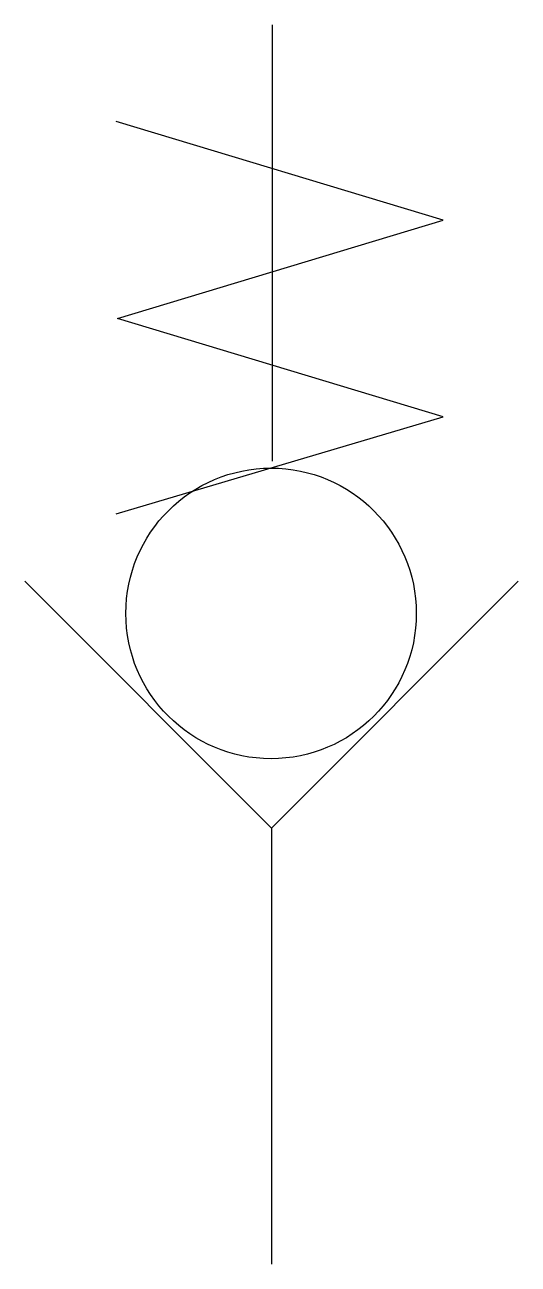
# Model space of a CAD drawing. Extents: x 588 to 593.7, y 248.8 to 263.
import ezdxf

# ---------------------------------------------------------------- set-up
doc = ezdxf.new("R2010")
doc.units = 0
doc.header["$LTSCALE"] = 5
doc.header["$MEASUREMENT"] = 0
doc.layers.add('11', color=1, linetype='CONTINUOUS')

msp = doc.modelspace()

# ---------------------------------------------------------------- linework, layer by layer
at = {"layer": '11'}
for p, q in [((590.852, 258.017), (590.852, 263.017)), ((592.809, 260.78), (589.061, 261.907)), ((589.073, 259.653), (592.809, 260.78)), ((592.809, 258.526), (589.073, 259.653)), ((589.061, 257.414), (592.809, 258.526)), ((588.012, 256.64), (590.84, 253.812)), ((590.84, 253.812), (593.668, 256.64)), ((590.84, 253.815), (590.84, 248.815))]:
    msp.add_line(p, q, dxfattribs=at)
msp.add_circle((590.835, 256.272), 1.665, dxfattribs=at)

doc.saveas('drawing.dxf')
